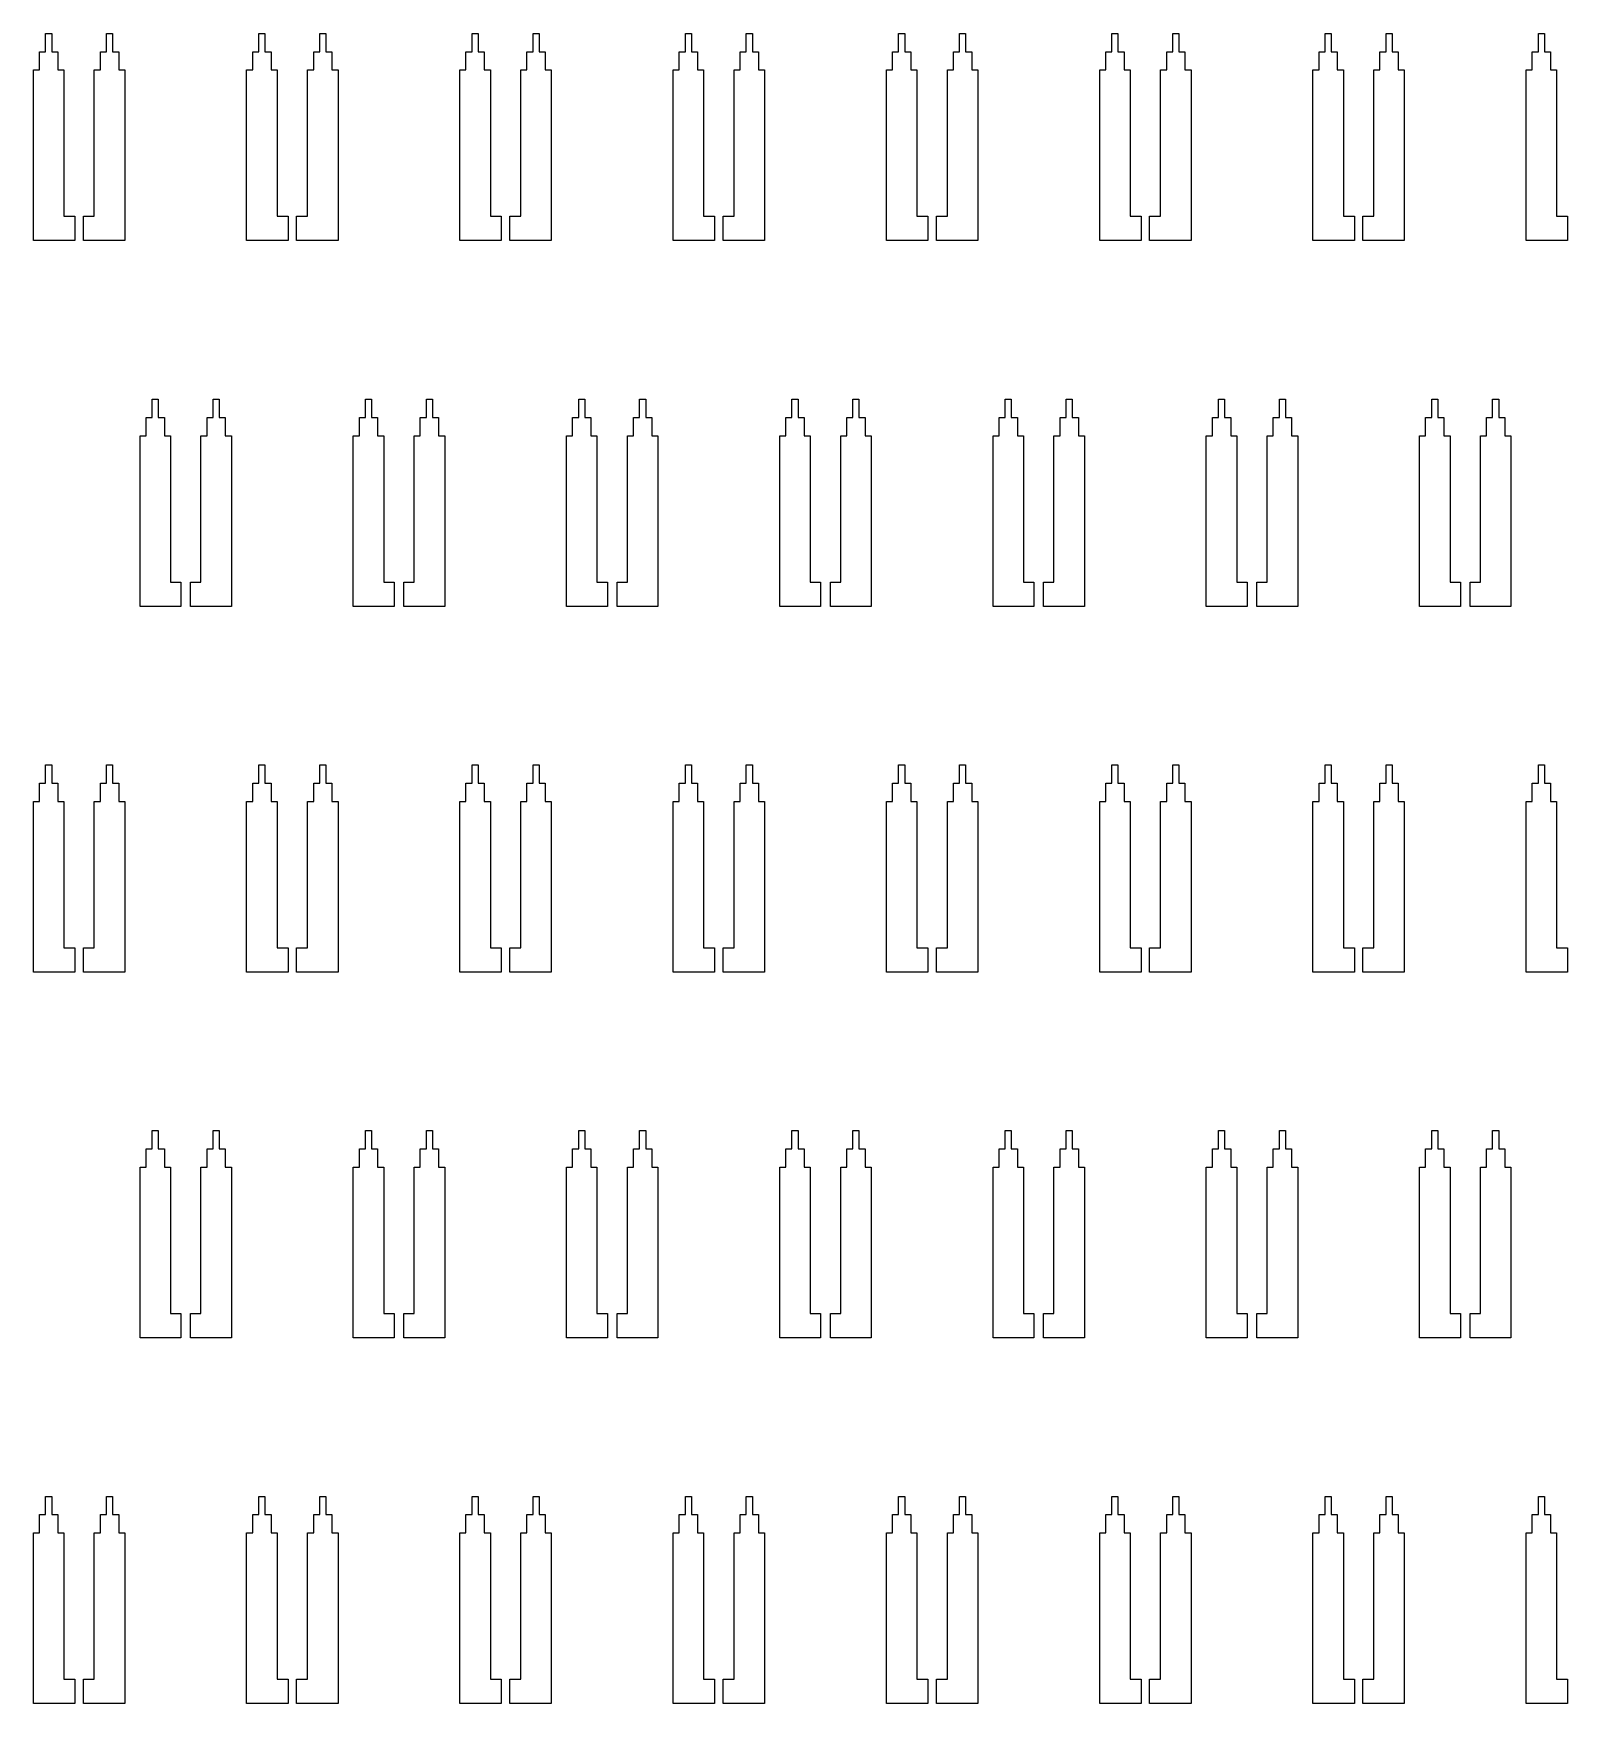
# Model space of a CAD drawing. Extents: x -38350 to 38650, y -35000 to 36000.
# Drawn here: x -19498 to -19246.2, y -23754 to -23480 of the extents above; entities that cross this region are included whole.
import ezdxf

# ---------------------------------------------------------------- set-up
doc = ezdxf.new("R2010")
doc.units = 0
doc.header["$MEASUREMENT"] = 0

msp = doc.modelspace()

# ---------------------------------------------------------------- linework, layer by layer
for p, q in [((-19496, -23483), (-19496, -23480)), ((-19496, -23480), (-19495, -23480)), ((-19495, -23480), (-19495, -23483)), ((-19486, -23483), (-19486, -23480)), ((-19486, -23480), (-19485, -23480)), ((-19485, -23480), (-19485, -23483)), ((-19461, -23483), (-19461, -23480)), ((-19461, -23480), (-19460, -23480)), ((-19460, -23480), (-19460, -23483)), ((-19451, -23483), (-19451, -23480)), ((-19451, -23480), (-19450, -23480)), ((-19450, -23480), (-19450, -23483)), ((-19426, -23483), (-19426, -23480)), ((-19426, -23480), (-19425, -23480)), ((-19425, -23480), (-19425, -23483)), ((-19416, -23483), (-19416, -23480)), ((-19416, -23480), (-19415, -23480)), ((-19415, -23480), (-19415, -23483)), ((-19391, -23483), (-19391, -23480)), ((-19391, -23480), (-19390, -23480)), ((-19390, -23480), (-19390, -23483)), ((-19381, -23483), (-19381, -23480)), ((-19381, -23480), (-19380, -23480)), ((-19380, -23480), (-19380, -23483)), ((-19356, -23483), (-19356, -23480)), ((-19356, -23480), (-19355, -23480)), ((-19355, -23480), (-19355, -23483)), ((-19346, -23483), (-19346, -23480)), ((-19346, -23480), (-19345, -23480)), ((-19345, -23480), (-19345, -23483)), ((-19321, -23483), (-19321, -23480)), ((-19321, -23480), (-19320, -23480)), ((-19320, -23480), (-19320, -23483)), ((-19311, -23483), (-19311, -23480)), ((-19311, -23480), (-19310, -23480)), ((-19310, -23480), (-19310, -23483)), ((-19286, -23483), (-19286, -23480)), ((-19286, -23480), (-19285, -23480)), ((-19285, -23480), (-19285, -23483)), ((-19276, -23483), (-19276, -23480)), ((-19276, -23480), (-19275, -23480)), ((-19275, -23480), (-19275, -23483)), ((-19251, -23483), (-19251, -23480)), ((-19251, -23480), (-19250, -23480)), ((-19250, -23480), (-19250, -23483)), ((-19497, -23486), (-19497, -23483)), ((-19497, -23483), (-19496, -23483)), ((-19495, -23483), (-19494, -23483)), ((-19494, -23483), (-19494, -23486)), ((-19487, -23486), (-19487, -23483)), ((-19487, -23483), (-19486, -23483)), ((-19485, -23483), (-19484, -23483)), ((-19484, -23483), (-19484, -23486)), ((-19462, -23486), (-19462, -23483)), ((-19462, -23483), (-19461, -23483)), ((-19460, -23483), (-19459, -23483)), ((-19459, -23483), (-19459, -23486)), ((-19452, -23486), (-19452, -23483)), ((-19452, -23483), (-19451, -23483)), ((-19450, -23483), (-19449, -23483)), ((-19449, -23483), (-19449, -23486)), ((-19427, -23486), (-19427, -23483)), ((-19427, -23483), (-19426, -23483)), ((-19425, -23483), (-19424, -23483)), ((-19424, -23483), (-19424, -23486)), ((-19417, -23486), (-19417, -23483)), ((-19417, -23483), (-19416, -23483)), ((-19415, -23483), (-19414, -23483)), ((-19414, -23483), (-19414, -23486)), ((-19392, -23486), (-19392, -23483)), ((-19392, -23483), (-19391, -23483)), ((-19390, -23483), (-19389, -23483)), ((-19389, -23483), (-19389, -23486)), ((-19382, -23486), (-19382, -23483)), ((-19382, -23483), (-19381, -23483)), ((-19380, -23483), (-19379, -23483)), ((-19379, -23483), (-19379, -23486)), ((-19357, -23486), (-19357, -23483)), ((-19357, -23483), (-19356, -23483)), ((-19355, -23483), (-19354, -23483)), ((-19354, -23483), (-19354, -23486)), ((-19347, -23486), (-19347, -23483)), ((-19347, -23483), (-19346, -23483)), ((-19345, -23483), (-19344, -23483)), ((-19344, -23483), (-19344, -23486)), ((-19322, -23486), (-19322, -23483)), ((-19322, -23483), (-19321, -23483)), ((-19320, -23483), (-19319, -23483)), ((-19319, -23483), (-19319, -23486)), ((-19312, -23486), (-19312, -23483)), ((-19312, -23483), (-19311, -23483)), ((-19310, -23483), (-19309, -23483)), ((-19309, -23483), (-19309, -23486)), ((-19287, -23486), (-19287, -23483)), ((-19287, -23483), (-19286, -23483)), ((-19285, -23483), (-19284, -23483)), ((-19284, -23483), (-19284, -23486)), ((-19277, -23486), (-19277, -23483)), ((-19277, -23483), (-19276, -23483)), ((-19275, -23483), (-19274, -23483)), ((-19274, -23483), (-19274, -23486)), ((-19252, -23486), (-19252, -23483)), ((-19252, -23483), (-19251, -23483)), ((-19250, -23483), (-19249, -23483)), ((-19249, -23483), (-19249, -23486)), ((-19498, -23514), (-19498, -23486)), ((-19498, -23486), (-19497, -23486)), ((-19494, -23486), (-19493, -23486)), ((-19493, -23486), (-19493, -23510)), ((-19488, -23510), (-19488, -23486)), ((-19488, -23486), (-19487, -23486)), ((-19484, -23486), (-19483, -23486)), ((-19483, -23486), (-19483, -23514)), ((-19463, -23514), (-19463, -23486)), ((-19463, -23486), (-19462, -23486)), ((-19459, -23486), (-19458, -23486)), ((-19458, -23486), (-19458, -23510)), ((-19453, -23510), (-19453, -23486)), ((-19453, -23486), (-19452, -23486)), ((-19449, -23486), (-19448, -23486)), ((-19448, -23486), (-19448, -23514)), ((-19428, -23514), (-19428, -23486)), ((-19428, -23486), (-19427, -23486)), ((-19424, -23486), (-19423, -23486)), ((-19423, -23486), (-19423, -23510)), ((-19418, -23510), (-19418, -23486)), ((-19418, -23486), (-19417, -23486)), ((-19414, -23486), (-19413, -23486)), ((-19413, -23486), (-19413, -23514)), ((-19393, -23514), (-19393, -23486)), ((-19393, -23486), (-19392, -23486)), ((-19389, -23486), (-19388, -23486)), ((-19388, -23486), (-19388, -23510)), ((-19383, -23510), (-19383, -23486)), ((-19383, -23486), (-19382, -23486)), ((-19379, -23486), (-19378, -23486)), ((-19378, -23486), (-19378, -23514)), ((-19358, -23514), (-19358, -23486)), ((-19358, -23486), (-19357, -23486)), ((-19354, -23486), (-19353, -23486)), ((-19353, -23486), (-19353, -23510)), ((-19348, -23510), (-19348, -23486)), ((-19348, -23486), (-19347, -23486)), ((-19344, -23486), (-19343, -23486)), ((-19343, -23486), (-19343, -23514)), ((-19323, -23514), (-19323, -23486)), ((-19323, -23486), (-19322, -23486)), ((-19319, -23486), (-19318, -23486)), ((-19318, -23486), (-19318, -23510)), ((-19313, -23510), (-19313, -23486)), ((-19313, -23486), (-19312, -23486)), ((-19309, -23486), (-19308, -23486)), ((-19308, -23486), (-19308, -23514)), ((-19288, -23514), (-19288, -23486)), ((-19288, -23486), (-19287, -23486)), ((-19284, -23486), (-19283, -23486)), ((-19283, -23486), (-19283, -23510)), ((-19278, -23510), (-19278, -23486)), ((-19278, -23486), (-19277, -23486)), ((-19274, -23486), (-19273, -23486)), ((-19273, -23486), (-19273, -23514)), ((-19253, -23514), (-19253, -23486)), ((-19253, -23486), (-19252, -23486)), ((-19249, -23486), (-19248, -23486)), ((-19248, -23486), (-19248, -23510)), ((-19493, -23510), (-19491.2, -23510)), ((-19491.2, -23510), (-19491.2, -23514)), ((-19489.8, -23514), (-19489.8, -23510)), ((-19489.8, -23510), (-19488, -23510)), ((-19458, -23510), (-19456.2, -23510)), ((-19456.2, -23510), (-19456.2, -23514)), ((-19454.8, -23514), (-19454.8, -23510)), ((-19454.8, -23510), (-19453, -23510)), ((-19423, -23510), (-19421.2, -23510)), ((-19421.2, -23510), (-19421.2, -23514)), ((-19419.8, -23514), (-19419.8, -23510)), ((-19419.8, -23510), (-19418, -23510)), ((-19388, -23510), (-19386.2, -23510)), ((-19386.2, -23510), (-19386.2, -23514)), ((-19384.8, -23514), (-19384.8, -23510)), ((-19384.8, -23510), (-19383, -23510)), ((-19353, -23510), (-19351.2, -23510)), ((-19351.2, -23510), (-19351.2, -23514)), ((-19349.8, -23514), (-19349.8, -23510)), ((-19349.8, -23510), (-19348, -23510)), ((-19318, -23510), (-19316.2, -23510)), ((-19316.2, -23510), (-19316.2, -23514)), ((-19314.8, -23514), (-19314.8, -23510)), ((-19314.8, -23510), (-19313, -23510)), ((-19283, -23510), (-19281.2, -23510)), ((-19281.2, -23510), (-19281.2, -23514)), ((-19279.8, -23514), (-19279.8, -23510)), ((-19279.8, -23510), (-19278, -23510)), ((-19248, -23510), (-19246.2, -23510)), ((-19246.2, -23510), (-19246.2, -23514)), ((-19491.2, -23514), (-19498, -23514)), ((-19483, -23514), (-19489.8, -23514)), ((-19456.2, -23514), (-19463, -23514)), ((-19448, -23514), (-19454.8, -23514)), ((-19421.2, -23514), (-19428, -23514)), ((-19413, -23514), (-19419.8, -23514)), ((-19386.2, -23514), (-19393, -23514)), ((-19378, -23514), (-19384.8, -23514)), ((-19351.2, -23514), (-19358, -23514)), ((-19343, -23514), (-19349.8, -23514)), ((-19316.2, -23514), (-19323, -23514)), ((-19308, -23514), (-19314.8, -23514)), ((-19281.2, -23514), (-19288, -23514)), ((-19273, -23514), (-19279.8, -23514)), ((-19246.2, -23514), (-19253, -23514)), ((-19478.5, -23543), (-19478.5, -23540)), ((-19478.5, -23540), (-19477.5, -23540)), ((-19477.5, -23540), (-19477.5, -23543)), ((-19468.5, -23543), (-19468.5, -23540)), ((-19468.5, -23540), (-19467.5, -23540)), ((-19467.5, -23540), (-19467.5, -23543)), ((-19443.5, -23543), (-19443.5, -23540)), ((-19443.5, -23540), (-19442.5, -23540)), ((-19442.5, -23540), (-19442.5, -23543)), ((-19433.5, -23543), (-19433.5, -23540)), ((-19433.5, -23540), (-19432.5, -23540)), ((-19432.5, -23540), (-19432.5, -23543)), ((-19408.5, -23543), (-19408.5, -23540)), ((-19408.5, -23540), (-19407.5, -23540)), ((-19407.5, -23540), (-19407.5, -23543)), ((-19398.5, -23543), (-19398.5, -23540)), ((-19398.5, -23540), (-19397.5, -23540)), ((-19397.5, -23540), (-19397.5, -23543)), ((-19373.5, -23543), (-19373.5, -23540)), ((-19373.5, -23540), (-19372.5, -23540)), ((-19372.5, -23540), (-19372.5, -23543)), ((-19363.5, -23543), (-19363.5, -23540)), ((-19363.5, -23540), (-19362.5, -23540)), ((-19362.5, -23540), (-19362.5, -23543)), ((-19338.5, -23543), (-19338.5, -23540)), ((-19338.5, -23540), (-19337.5, -23540)), ((-19337.5, -23540), (-19337.5, -23543)), ((-19328.5, -23543), (-19328.5, -23540)), ((-19328.5, -23540), (-19327.5, -23540)), ((-19327.5, -23540), (-19327.5, -23543)), ((-19303.5, -23543), (-19303.5, -23540)), ((-19303.5, -23540), (-19302.5, -23540)), ((-19302.5, -23540), (-19302.5, -23543)), ((-19293.5, -23543), (-19293.5, -23540)), ((-19293.5, -23540), (-19292.5, -23540)), ((-19292.5, -23540), (-19292.5, -23543)), ((-19268.5, -23543), (-19268.5, -23540)), ((-19268.5, -23540), (-19267.5, -23540)), ((-19267.5, -23540), (-19267.5, -23543)), ((-19258.5, -23543), (-19258.5, -23540)), ((-19258.5, -23540), (-19257.5, -23540)), ((-19257.5, -23540), (-19257.5, -23543)), ((-19479.5, -23546), (-19479.5, -23543)), ((-19479.5, -23543), (-19478.5, -23543)), ((-19477.5, -23543), (-19476.5, -23543)), ((-19476.5, -23543), (-19476.5, -23546)), ((-19469.5, -23546), (-19469.5, -23543)), ((-19469.5, -23543), (-19468.5, -23543)), ((-19467.5, -23543), (-19466.5, -23543)), ((-19466.5, -23543), (-19466.5, -23546)), ((-19444.5, -23546), (-19444.5, -23543)), ((-19444.5, -23543), (-19443.5, -23543)), ((-19442.5, -23543), (-19441.5, -23543)), ((-19441.5, -23543), (-19441.5, -23546)), ((-19434.5, -23546), (-19434.5, -23543)), ((-19434.5, -23543), (-19433.5, -23543)), ((-19432.5, -23543), (-19431.5, -23543)), ((-19431.5, -23543), (-19431.5, -23546)), ((-19409.5, -23546), (-19409.5, -23543)), ((-19409.5, -23543), (-19408.5, -23543)), ((-19407.5, -23543), (-19406.5, -23543)), ((-19406.5, -23543), (-19406.5, -23546)), ((-19399.5, -23546), (-19399.5, -23543)), ((-19399.5, -23543), (-19398.5, -23543)), ((-19397.5, -23543), (-19396.5, -23543)), ((-19396.5, -23543), (-19396.5, -23546)), ((-19374.5, -23546), (-19374.5, -23543)), ((-19374.5, -23543), (-19373.5, -23543)), ((-19372.5, -23543), (-19371.5, -23543)), ((-19371.5, -23543), (-19371.5, -23546)), ((-19364.5, -23546), (-19364.5, -23543)), ((-19364.5, -23543), (-19363.5, -23543)), ((-19362.5, -23543), (-19361.5, -23543)), ((-19361.5, -23543), (-19361.5, -23546)), ((-19339.5, -23546), (-19339.5, -23543)), ((-19339.5, -23543), (-19338.5, -23543)), ((-19337.5, -23543), (-19336.5, -23543)), ((-19336.5, -23543), (-19336.5, -23546)), ((-19329.5, -23546), (-19329.5, -23543)), ((-19329.5, -23543), (-19328.5, -23543)), ((-19327.5, -23543), (-19326.5, -23543)), ((-19326.5, -23543), (-19326.5, -23546)), ((-19304.5, -23546), (-19304.5, -23543)), ((-19304.5, -23543), (-19303.5, -23543)), ((-19302.5, -23543), (-19301.5, -23543)), ((-19301.5, -23543), (-19301.5, -23546)), ((-19294.5, -23546), (-19294.5, -23543)), ((-19294.5, -23543), (-19293.5, -23543)), ((-19292.5, -23543), (-19291.5, -23543)), ((-19291.5, -23543), (-19291.5, -23546)), ((-19269.5, -23546), (-19269.5, -23543)), ((-19269.5, -23543), (-19268.5, -23543)), ((-19267.5, -23543), (-19266.5, -23543)), ((-19266.5, -23543), (-19266.5, -23546)), ((-19259.5, -23546), (-19259.5, -23543)), ((-19259.5, -23543), (-19258.5, -23543)), ((-19257.5, -23543), (-19256.5, -23543)), ((-19256.5, -23543), (-19256.5, -23546)), ((-19480.5, -23574), (-19480.5, -23546)), ((-19480.5, -23546), (-19479.5, -23546)), ((-19476.5, -23546), (-19475.5, -23546)), ((-19475.5, -23546), (-19475.5, -23570)), ((-19470.5, -23570), (-19470.5, -23546)), ((-19470.5, -23546), (-19469.5, -23546)), ((-19466.5, -23546), (-19465.5, -23546)), ((-19465.5, -23546), (-19465.5, -23574)), ((-19445.5, -23574), (-19445.5, -23546)), ((-19445.5, -23546), (-19444.5, -23546)), ((-19441.5, -23546), (-19440.5, -23546)), ((-19440.5, -23546), (-19440.5, -23570)), ((-19435.5, -23570), (-19435.5, -23546)), ((-19435.5, -23546), (-19434.5, -23546)), ((-19431.5, -23546), (-19430.5, -23546)), ((-19430.5, -23546), (-19430.5, -23574)), ((-19410.5, -23574), (-19410.5, -23546)), ((-19410.5, -23546), (-19409.5, -23546)), ((-19406.5, -23546), (-19405.5, -23546)), ((-19405.5, -23546), (-19405.5, -23570)), ((-19400.5, -23570), (-19400.5, -23546)), ((-19400.5, -23546), (-19399.5, -23546)), ((-19396.5, -23546), (-19395.5, -23546)), ((-19395.5, -23546), (-19395.5, -23574)), ((-19375.5, -23574), (-19375.5, -23546)), ((-19375.5, -23546), (-19374.5, -23546)), ((-19371.5, -23546), (-19370.5, -23546)), ((-19370.5, -23546), (-19370.5, -23570)), ((-19365.5, -23570), (-19365.5, -23546)), ((-19365.5, -23546), (-19364.5, -23546)), ((-19361.5, -23546), (-19360.5, -23546)), ((-19360.5, -23546), (-19360.5, -23574)), ((-19340.5, -23574), (-19340.5, -23546)), ((-19340.5, -23546), (-19339.5, -23546)), ((-19336.5, -23546), (-19335.5, -23546)), ((-19335.5, -23546), (-19335.5, -23570)), ((-19330.5, -23570), (-19330.5, -23546)), ((-19330.5, -23546), (-19329.5, -23546)), ((-19326.5, -23546), (-19325.5, -23546)), ((-19325.5, -23546), (-19325.5, -23574)), ((-19305.5, -23574), (-19305.5, -23546)), ((-19305.5, -23546), (-19304.5, -23546)), ((-19301.5, -23546), (-19300.5, -23546)), ((-19300.5, -23546), (-19300.5, -23570)), ((-19295.5, -23570), (-19295.5, -23546)), ((-19295.5, -23546), (-19294.5, -23546)), ((-19291.5, -23546), (-19290.5, -23546)), ((-19290.5, -23546), (-19290.5, -23574)), ((-19270.5, -23574), (-19270.5, -23546)), ((-19270.5, -23546), (-19269.5, -23546)), ((-19266.5, -23546), (-19265.5, -23546)), ((-19265.5, -23546), (-19265.5, -23570)), ((-19260.5, -23570), (-19260.5, -23546)), ((-19260.5, -23546), (-19259.5, -23546)), ((-19256.5, -23546), (-19255.5, -23546)), ((-19255.5, -23546), (-19255.5, -23574)), ((-19475.5, -23570), (-19473.8, -23570)), ((-19473.8, -23570), (-19473.8, -23574)), ((-19472.2, -23574), (-19472.2, -23570)), ((-19472.2, -23570), (-19470.5, -23570)), ((-19440.5, -23570), (-19438.8, -23570)), ((-19438.8, -23570), (-19438.8, -23574)), ((-19437.2, -23574), (-19437.2, -23570)), ((-19437.2, -23570), (-19435.5, -23570)), ((-19405.5, -23570), (-19403.8, -23570)), ((-19403.8, -23570), (-19403.8, -23574)), ((-19402.2, -23574), (-19402.2, -23570)), ((-19402.2, -23570), (-19400.5, -23570)), ((-19370.5, -23570), (-19368.8, -23570)), ((-19368.8, -23570), (-19368.8, -23574)), ((-19367.2, -23574), (-19367.2, -23570)), ((-19367.2, -23570), (-19365.5, -23570)), ((-19335.5, -23570), (-19333.8, -23570)), ((-19333.8, -23570), (-19333.8, -23574)), ((-19332.2, -23574), (-19332.2, -23570)), ((-19332.2, -23570), (-19330.5, -23570)), ((-19300.5, -23570), (-19298.8, -23570)), ((-19298.8, -23570), (-19298.8, -23574)), ((-19297.2, -23574), (-19297.2, -23570)), ((-19297.2, -23570), (-19295.5, -23570)), ((-19265.5, -23570), (-19263.8, -23570)), ((-19263.8, -23570), (-19263.8, -23574)), ((-19262.2, -23574), (-19262.2, -23570)), ((-19262.2, -23570), (-19260.5, -23570)), ((-19473.8, -23574), (-19480.5, -23574)), ((-19465.5, -23574), (-19472.2, -23574)), ((-19438.8, -23574), (-19445.5, -23574)), ((-19430.5, -23574), (-19437.2, -23574)), ((-19403.8, -23574), (-19410.5, -23574)), ((-19395.5, -23574), (-19402.2, -23574)), ((-19368.8, -23574), (-19375.5, -23574)), ((-19360.5, -23574), (-19367.2, -23574)), ((-19333.8, -23574), (-19340.5, -23574)), ((-19325.5, -23574), (-19332.2, -23574)), ((-19298.8, -23574), (-19305.5, -23574)), ((-19290.5, -23574), (-19297.2, -23574)), ((-19263.8, -23574), (-19270.5, -23574)), ((-19255.5, -23574), (-19262.2, -23574)), ((-19496, -23603), (-19496, -23600)), ((-19496, -23600), (-19495, -23600)), ((-19495, -23600), (-19495, -23603)), ((-19486, -23603), (-19486, -23600)), ((-19486, -23600), (-19485, -23600)), ((-19485, -23600), (-19485, -23603)), ((-19461, -23603), (-19461, -23600)), ((-19461, -23600), (-19460, -23600)), ((-19460, -23600), (-19460, -23603)), ((-19451, -23603), (-19451, -23600)), ((-19451, -23600), (-19450, -23600)), ((-19450, -23600), (-19450, -23603)), ((-19426, -23603), (-19426, -23600)), ((-19426, -23600), (-19425, -23600)), ((-19425, -23600), (-19425, -23603)), ((-19416, -23603), (-19416, -23600)), ((-19416, -23600), (-19415, -23600)), ((-19415, -23600), (-19415, -23603)), ((-19391, -23603), (-19391, -23600)), ((-19391, -23600), (-19390, -23600)), ((-19390, -23600), (-19390, -23603)), ((-19381, -23603), (-19381, -23600)), ((-19381, -23600), (-19380, -23600)), ((-19380, -23600), (-19380, -23603)), ((-19356, -23603), (-19356, -23600)), ((-19356, -23600), (-19355, -23600)), ((-19355, -23600), (-19355, -23603)), ((-19346, -23603), (-19346, -23600)), ((-19346, -23600), (-19345, -23600)), ((-19345, -23600), (-19345, -23603)), ((-19321, -23603), (-19321, -23600)), ((-19321, -23600), (-19320, -23600)), ((-19320, -23600), (-19320, -23603)), ((-19311, -23603), (-19311, -23600)), ((-19311, -23600), (-19310, -23600)), ((-19310, -23600), (-19310, -23603)), ((-19286, -23603), (-19286, -23600)), ((-19286, -23600), (-19285, -23600)), ((-19285, -23600), (-19285, -23603)), ((-19276, -23603), (-19276, -23600)), ((-19276, -23600), (-19275, -23600)), ((-19275, -23600), (-19275, -23603)), ((-19251, -23603), (-19251, -23600)), ((-19251, -23600), (-19250, -23600)), ((-19250, -23600), (-19250, -23603)), ((-19497, -23606), (-19497, -23603)), ((-19497, -23603), (-19496, -23603)), ((-19495, -23603), (-19494, -23603)), ((-19494, -23603), (-19494, -23606)), ((-19487, -23606), (-19487, -23603)), ((-19487, -23603), (-19486, -23603)), ((-19485, -23603), (-19484, -23603)), ((-19484, -23603), (-19484, -23606)), ((-19462, -23606), (-19462, -23603)), ((-19462, -23603), (-19461, -23603)), ((-19460, -23603), (-19459, -23603)), ((-19459, -23603), (-19459, -23606)), ((-19452, -23606), (-19452, -23603)), ((-19452, -23603), (-19451, -23603)), ((-19450, -23603), (-19449, -23603)), ((-19449, -23603), (-19449, -23606)), ((-19427, -23606), (-19427, -23603)), ((-19427, -23603), (-19426, -23603)), ((-19425, -23603), (-19424, -23603)), ((-19424, -23603), (-19424, -23606)), ((-19417, -23606), (-19417, -23603)), ((-19417, -23603), (-19416, -23603)), ((-19415, -23603), (-19414, -23603)), ((-19414, -23603), (-19414, -23606)), ((-19392, -23606), (-19392, -23603)), ((-19392, -23603), (-19391, -23603)), ((-19390, -23603), (-19389, -23603)), ((-19389, -23603), (-19389, -23606)), ((-19382, -23606), (-19382, -23603)), ((-19382, -23603), (-19381, -23603)), ((-19380, -23603), (-19379, -23603)), ((-19379, -23603), (-19379, -23606)), ((-19357, -23606), (-19357, -23603)), ((-19357, -23603), (-19356, -23603)), ((-19355, -23603), (-19354, -23603)), ((-19354, -23603), (-19354, -23606)), ((-19347, -23606), (-19347, -23603)), ((-19347, -23603), (-19346, -23603)), ((-19345, -23603), (-19344, -23603)), ((-19344, -23603), (-19344, -23606)), ((-19322, -23606), (-19322, -23603)), ((-19322, -23603), (-19321, -23603)), ((-19320, -23603), (-19319, -23603)), ((-19319, -23603), (-19319, -23606)), ((-19312, -23606), (-19312, -23603)), ((-19312, -23603), (-19311, -23603)), ((-19310, -23603), (-19309, -23603)), ((-19309, -23603), (-19309, -23606)), ((-19287, -23606), (-19287, -23603)), ((-19287, -23603), (-19286, -23603)), ((-19285, -23603), (-19284, -23603)), ((-19284, -23603), (-19284, -23606)), ((-19277, -23606), (-19277, -23603)), ((-19277, -23603), (-19276, -23603)), ((-19275, -23603), (-19274, -23603)), ((-19274, -23603), (-19274, -23606)), ((-19252, -23606), (-19252, -23603)), ((-19252, -23603), (-19251, -23603)), ((-19250, -23603), (-19249, -23603)), ((-19249, -23603), (-19249, -23606)), ((-19498, -23634), (-19498, -23606)), ((-19498, -23606), (-19497, -23606)), ((-19494, -23606), (-19493, -23606)), ((-19493, -23606), (-19493, -23630)), ((-19488, -23630), (-19488, -23606)), ((-19488, -23606), (-19487, -23606)), ((-19484, -23606), (-19483, -23606)), ((-19483, -23606), (-19483, -23634)), ((-19463, -23634), (-19463, -23606)), ((-19463, -23606), (-19462, -23606)), ((-19459, -23606), (-19458, -23606)), ((-19458, -23606), (-19458, -23630)), ((-19453, -23630), (-19453, -23606)), ((-19453, -23606), (-19452, -23606)), ((-19449, -23606), (-19448, -23606)), ((-19448, -23606), (-19448, -23634)), ((-19428, -23634), (-19428, -23606)), ((-19428, -23606), (-19427, -23606)), ((-19424, -23606), (-19423, -23606)), ((-19423, -23606), (-19423, -23630)), ((-19418, -23630), (-19418, -23606)), ((-19418, -23606), (-19417, -23606)), ((-19414, -23606), (-19413, -23606)), ((-19413, -23606), (-19413, -23634)), ((-19393, -23634), (-19393, -23606)), ((-19393, -23606), (-19392, -23606)), ((-19389, -23606), (-19388, -23606)), ((-19388, -23606), (-19388, -23630)), ((-19383, -23630), (-19383, -23606)), ((-19383, -23606), (-19382, -23606)), ((-19379, -23606), (-19378, -23606)), ((-19378, -23606), (-19378, -23634)), ((-19358, -23634), (-19358, -23606)), ((-19358, -23606), (-19357, -23606)), ((-19354, -23606), (-19353, -23606)), ((-19353, -23606), (-19353, -23630)), ((-19348, -23630), (-19348, -23606)), ((-19348, -23606), (-19347, -23606)), ((-19344, -23606), (-19343, -23606)), ((-19343, -23606), (-19343, -23634)), ((-19323, -23634), (-19323, -23606)), ((-19323, -23606), (-19322, -23606)), ((-19319, -23606), (-19318, -23606)), ((-19318, -23606), (-19318, -23630)), ((-19313, -23630), (-19313, -23606)), ((-19313, -23606), (-19312, -23606)), ((-19309, -23606), (-19308, -23606)), ((-19308, -23606), (-19308, -23634)), ((-19288, -23634), (-19288, -23606)), ((-19288, -23606), (-19287, -23606)), ((-19284, -23606), (-19283, -23606)), ((-19283, -23606), (-19283, -23630)), ((-19278, -23630), (-19278, -23606)), ((-19278, -23606), (-19277, -23606)), ((-19274, -23606), (-19273, -23606)), ((-19273, -23606), (-19273, -23634)), ((-19253, -23634), (-19253, -23606)), ((-19253, -23606), (-19252, -23606)), ((-19249, -23606), (-19248, -23606)), ((-19248, -23606), (-19248, -23630)), ((-19493, -23630), (-19491.2, -23630)), ((-19491.2, -23630), (-19491.2, -23634)), ((-19489.8, -23634), (-19489.8, -23630)), ((-19489.8, -23630), (-19488, -23630)), ((-19458, -23630), (-19456.2, -23630)), ((-19456.2, -23630), (-19456.2, -23634)), ((-19454.8, -23634), (-19454.8, -23630)), ((-19454.8, -23630), (-19453, -23630)), ((-19423, -23630), (-19421.2, -23630)), ((-19421.2, -23630), (-19421.2, -23634)), ((-19419.8, -23634), (-19419.8, -23630)), ((-19419.8, -23630), (-19418, -23630)), ((-19388, -23630), (-19386.2, -23630)), ((-19386.2, -23630), (-19386.2, -23634)), ((-19384.8, -23634), (-19384.8, -23630)), ((-19384.8, -23630), (-19383, -23630)), ((-19353, -23630), (-19351.2, -23630)), ((-19351.2, -23630), (-19351.2, -23634)), ((-19349.8, -23634), (-19349.8, -23630)), ((-19349.8, -23630), (-19348, -23630)), ((-19318, -23630), (-19316.2, -23630)), ((-19316.2, -23630), (-19316.2, -23634)), ((-19314.8, -23634), (-19314.8, -23630)), ((-19314.8, -23630), (-19313, -23630)), ((-19283, -23630), (-19281.2, -23630)), ((-19281.2, -23630), (-19281.2, -23634)), ((-19279.8, -23634), (-19279.8, -23630)), ((-19279.8, -23630), (-19278, -23630)), ((-19248, -23630), (-19246.2, -23630)), ((-19246.2, -23630), (-19246.2, -23634)), ((-19491.2, -23634), (-19498, -23634)), ((-19483, -23634), (-19489.8, -23634)), ((-19456.2, -23634), (-19463, -23634)), ((-19448, -23634), (-19454.8, -23634)), ((-19421.2, -23634), (-19428, -23634)), ((-19413, -23634), (-19419.8, -23634)), ((-19386.2, -23634), (-19393, -23634)), ((-19378, -23634), (-19384.8, -23634)), ((-19351.2, -23634), (-19358, -23634)), ((-19343, -23634), (-19349.8, -23634)), ((-19316.2, -23634), (-19323, -23634)), ((-19308, -23634), (-19314.8, -23634)), ((-19281.2, -23634), (-19288, -23634)), ((-19273, -23634), (-19279.8, -23634)), ((-19246.2, -23634), (-19253, -23634)), ((-19478.5, -23663), (-19478.5, -23660)), ((-19478.5, -23660), (-19477.5, -23660)), ((-19477.5, -23660), (-19477.5, -23663)), ((-19468.5, -23663), (-19468.5, -23660)), ((-19468.5, -23660), (-19467.5, -23660)), ((-19467.5, -23660), (-19467.5, -23663)), ((-19443.5, -23663), (-19443.5, -23660)), ((-19443.5, -23660), (-19442.5, -23660)), ((-19442.5, -23660), (-19442.5, -23663)), ((-19433.5, -23663), (-19433.5, -23660)), ((-19433.5, -23660), (-19432.5, -23660)), ((-19432.5, -23660), (-19432.5, -23663)), ((-19408.5, -23663), (-19408.5, -23660)), ((-19408.5, -23660), (-19407.5, -23660)), ((-19407.5, -23660), (-19407.5, -23663)), ((-19398.5, -23663), (-19398.5, -23660)), ((-19398.5, -23660), (-19397.5, -23660)), ((-19397.5, -23660), (-19397.5, -23663)), ((-19373.5, -23663), (-19373.5, -23660)), ((-19373.5, -23660), (-19372.5, -23660)), ((-19372.5, -23660), (-19372.5, -23663)), ((-19363.5, -23663), (-19363.5, -23660)), ((-19363.5, -23660), (-19362.5, -23660)), ((-19362.5, -23660), (-19362.5, -23663)), ((-19338.5, -23663), (-19338.5, -23660)), ((-19338.5, -23660), (-19337.5, -23660)), ((-19337.5, -23660), (-19337.5, -23663)), ((-19328.5, -23663), (-19328.5, -23660)), ((-19328.5, -23660), (-19327.5, -23660)), ((-19327.5, -23660), (-19327.5, -23663)), ((-19303.5, -23663), (-19303.5, -23660)), ((-19303.5, -23660), (-19302.5, -23660)), ((-19302.5, -23660), (-19302.5, -23663)), ((-19293.5, -23663), (-19293.5, -23660)), ((-19293.5, -23660), (-19292.5, -23660)), ((-19292.5, -23660), (-19292.5, -23663)), ((-19268.5, -23663), (-19268.5, -23660)), ((-19268.5, -23660), (-19267.5, -23660)), ((-19267.5, -23660), (-19267.5, -23663)), ((-19258.5, -23663), (-19258.5, -23660)), ((-19258.5, -23660), (-19257.5, -23660)), ((-19257.5, -23660), (-19257.5, -23663)), ((-19479.5, -23666), (-19479.5, -23663)), ((-19479.5, -23663), (-19478.5, -23663)), ((-19477.5, -23663), (-19476.5, -23663)), ((-19476.5, -23663), (-19476.5, -23666)), ((-19469.5, -23666), (-19469.5, -23663)), ((-19469.5, -23663), (-19468.5, -23663)), ((-19467.5, -23663), (-19466.5, -23663)), ((-19466.5, -23663), (-19466.5, -23666)), ((-19444.5, -23666), (-19444.5, -23663)), ((-19444.5, -23663), (-19443.5, -23663)), ((-19442.5, -23663), (-19441.5, -23663)), ((-19441.5, -23663), (-19441.5, -23666)), ((-19434.5, -23666), (-19434.5, -23663)), ((-19434.5, -23663), (-19433.5, -23663)), ((-19432.5, -23663), (-19431.5, -23663)), ((-19431.5, -23663), (-19431.5, -23666)), ((-19409.5, -23666), (-19409.5, -23663)), ((-19409.5, -23663), (-19408.5, -23663)), ((-19407.5, -23663), (-19406.5, -23663)), ((-19406.5, -23663), (-19406.5, -23666)), ((-19399.5, -23666), (-19399.5, -23663)), ((-19399.5, -23663), (-19398.5, -23663)), ((-19397.5, -23663), (-19396.5, -23663)), ((-19396.5, -23663), (-19396.5, -23666)), ((-19374.5, -23666), (-19374.5, -23663)), ((-19374.5, -23663), (-19373.5, -23663)), ((-19372.5, -23663), (-19371.5, -23663)), ((-19371.5, -23663), (-19371.5, -23666)), ((-19364.5, -23666), (-19364.5, -23663)), ((-19364.5, -23663), (-19363.5, -23663)), ((-19362.5, -23663), (-19361.5, -23663)), ((-19361.5, -23663), (-19361.5, -23666)), ((-19339.5, -23666), (-19339.5, -23663)), ((-19339.5, -23663), (-19338.5, -23663)), ((-19337.5, -23663), (-19336.5, -23663)), ((-19336.5, -23663), (-19336.5, -23666)), ((-19329.5, -23666), (-19329.5, -23663)), ((-19329.5, -23663), (-19328.5, -23663)), ((-19327.5, -23663), (-19326.5, -23663)), ((-19326.5, -23663), (-19326.5, -23666)), ((-19304.5, -23666), (-19304.5, -23663)), ((-19304.5, -23663), (-19303.5, -23663)), ((-19302.5, -23663), (-19301.5, -23663)), ((-19301.5, -23663), (-19301.5, -23666)), ((-19294.5, -23666), (-19294.5, -23663)), ((-19294.5, -23663), (-19293.5, -23663)), ((-19292.5, -23663), (-19291.5, -23663)), ((-19291.5, -23663), (-19291.5, -23666)), ((-19269.5, -23666), (-19269.5, -23663)), ((-19269.5, -23663), (-19268.5, -23663)), ((-19267.5, -23663), (-19266.5, -23663)), ((-19266.5, -23663), (-19266.5, -23666)), ((-19259.5, -23666), (-19259.5, -23663)), ((-19259.5, -23663), (-19258.5, -23663)), ((-19257.5, -23663), (-19256.5, -23663)), ((-19256.5, -23663), (-19256.5, -23666)), ((-19480.5, -23694), (-19480.5, -23666)), ((-19480.5, -23666), (-19479.5, -23666)), ((-19476.5, -23666), (-19475.5, -23666)), ((-19475.5, -23666), (-19475.5, -23690)), ((-19470.5, -23690), (-19470.5, -23666)), ((-19470.5, -23666), (-19469.5, -23666)), ((-19466.5, -23666), (-19465.5, -23666)), ((-19465.5, -23666), (-19465.5, -23694)), ((-19445.5, -23694), (-19445.5, -23666)), ((-19445.5, -23666), (-19444.5, -23666)), ((-19441.5, -23666), (-19440.5, -23666)), ((-19440.5, -23666), (-19440.5, -23690)), ((-19435.5, -23690), (-19435.5, -23666)), ((-19435.5, -23666), (-19434.5, -23666)), ((-19431.5, -23666), (-19430.5, -23666)), ((-19430.5, -23666), (-19430.5, -23694)), ((-19410.5, -23694), (-19410.5, -23666)), ((-19410.5, -23666), (-19409.5, -23666)), ((-19406.5, -23666), (-19405.5, -23666)), ((-19405.5, -23666), (-19405.5, -23690)), ((-19400.5, -23690), (-19400.5, -23666)), ((-19400.5, -23666), (-19399.5, -23666)), ((-19396.5, -23666), (-19395.5, -23666)), ((-19395.5, -23666), (-19395.5, -23694)), ((-19375.5, -23694), (-19375.5, -23666)), ((-19375.5, -23666), (-19374.5, -23666)), ((-19371.5, -23666), (-19370.5, -23666)), ((-19370.5, -23666), (-19370.5, -23690)), ((-19365.5, -23690), (-19365.5, -23666)), ((-19365.5, -23666), (-19364.5, -23666)), ((-19361.5, -23666), (-19360.5, -23666)), ((-19360.5, -23666), (-19360.5, -23694)), ((-19340.5, -23694), (-19340.5, -23666)), ((-19340.5, -23666), (-19339.5, -23666)), ((-19336.5, -23666), (-19335.5, -23666)), ((-19335.5, -23666), (-19335.5, -23690)), ((-19330.5, -23690), (-19330.5, -23666)), ((-19330.5, -23666), (-19329.5, -23666)), ((-19326.5, -23666), (-19325.5, -23666)), ((-19325.5, -23666), (-19325.5, -23694)), ((-19305.5, -23694), (-19305.5, -23666)), ((-19305.5, -23666), (-19304.5, -23666)), ((-19301.5, -23666), (-19300.5, -23666)), ((-19300.5, -23666), (-19300.5, -23690)), ((-19295.5, -23690), (-19295.5, -23666)), ((-19295.5, -23666), (-19294.5, -23666)), ((-19291.5, -23666), (-19290.5, -23666)), ((-19290.5, -23666), (-19290.5, -23694)), ((-19270.5, -23694), (-19270.5, -23666)), ((-19270.5, -23666), (-19269.5, -23666)), ((-19266.5, -23666), (-19265.5, -23666)), ((-19265.5, -23666), (-19265.5, -23690)), ((-19260.5, -23690), (-19260.5, -23666)), ((-19260.5, -23666), (-19259.5, -23666)), ((-19256.5, -23666), (-19255.5, -23666)), ((-19255.5, -23666), (-19255.5, -23694)), ((-19475.5, -23690), (-19473.8, -23690)), ((-19473.8, -23690), (-19473.8, -23694)), ((-19472.2, -23694), (-19472.2, -23690)), ((-19472.2, -23690), (-19470.5, -23690)), ((-19440.5, -23690), (-19438.8, -23690)), ((-19438.8, -23690), (-19438.8, -23694)), ((-19437.2, -23694), (-19437.2, -23690)), ((-19437.2, -23690), (-19435.5, -23690)), ((-19405.5, -23690), (-19403.8, -23690)), ((-19403.8, -23690), (-19403.8, -23694)), ((-19402.2, -23694), (-19402.2, -23690)), ((-19402.2, -23690), (-19400.5, -23690)), ((-19370.5, -23690), (-19368.8, -23690)), ((-19368.8, -23690), (-19368.8, -23694)), ((-19367.2, -23694), (-19367.2, -23690)), ((-19367.2, -23690), (-19365.5, -23690)), ((-19335.5, -23690), (-19333.8, -23690)), ((-19333.8, -23690), (-19333.8, -23694)), ((-19332.2, -23694), (-19332.2, -23690)), ((-19332.2, -23690), (-19330.5, -23690)), ((-19300.5, -23690), (-19298.8, -23690)), ((-19298.8, -23690), (-19298.8, -23694)), ((-19297.2, -23694), (-19297.2, -23690)), ((-19297.2, -23690), (-19295.5, -23690)), ((-19265.5, -23690), (-19263.8, -23690)), ((-19263.8, -23690), (-19263.8, -23694)), ((-19262.2, -23694), (-19262.2, -23690)), ((-19262.2, -23690), (-19260.5, -23690)), ((-19473.8, -23694), (-19480.5, -23694)), ((-19465.5, -23694), (-19472.2, -23694)), ((-19438.8, -23694), (-19445.5, -23694)), ((-19430.5, -23694), (-19437.2, -23694)), ((-19403.8, -23694), (-19410.5, -23694)), ((-19395.5, -23694), (-19402.2, -23694)), ((-19368.8, -23694), (-19375.5, -23694)), ((-19360.5, -23694), (-19367.2, -23694)), ((-19333.8, -23694), (-19340.5, -23694)), ((-19325.5, -23694), (-19332.2, -23694)), ((-19298.8, -23694), (-19305.5, -23694)), ((-19290.5, -23694), (-19297.2, -23694)), ((-19263.8, -23694), (-19270.5, -23694)), ((-19255.5, -23694), (-19262.2, -23694)), ((-19496, -23723), (-19496, -23720)), ((-19496, -23720), (-19495, -23720)), ((-19495, -23720), (-19495, -23723)), ((-19486, -23723), (-19486, -23720)), ((-19486, -23720), (-19485, -23720)), ((-19485, -23720), (-19485, -23723)), ((-19461, -23723), (-19461, -23720)), ((-19461, -23720), (-19460, -23720)), ((-19460, -23720), (-19460, -23723)), ((-19451, -23723), (-19451, -23720)), ((-19451, -23720), (-19450, -23720)), ((-19450, -23720), (-19450, -23723)), ((-19426, -23723), (-19426, -23720)), ((-19426, -23720), (-19425, -23720)), ((-19425, -23720), (-19425, -23723)), ((-19416, -23723), (-19416, -23720)), ((-19416, -23720), (-19415, -23720)), ((-19415, -23720), (-19415, -23723)), ((-19391, -23723), (-19391, -23720)), ((-19391, -23720), (-19390, -23720)), ((-19390, -23720), (-19390, -23723)), ((-19381, -23723), (-19381, -23720)), ((-19381, -23720), (-19380, -23720)), ((-19380, -23720), (-19380, -23723)), ((-19356, -23723), (-19356, -23720)), ((-19356, -23720), (-19355, -23720)), ((-19355, -23720), (-19355, -23723)), ((-19346, -23723), (-19346, -23720)), ((-19346, -23720), (-19345, -23720)), ((-19345, -23720), (-19345, -23723)), ((-19321, -23723), (-19321, -23720)), ((-19321, -23720), (-19320, -23720)), ((-19320, -23720), (-19320, -23723)), ((-19311, -23723), (-19311, -23720)), ((-19311, -23720), (-19310, -23720)), ((-19310, -23720), (-19310, -23723)), ((-19286, -23723), (-19286, -23720)), ((-19286, -23720), (-19285, -23720)), ((-19285, -23720), (-19285, -23723)), ((-19276, -23723), (-19276, -23720)), ((-19276, -23720), (-19275, -23720)), ((-19275, -23720), (-19275, -23723)), ((-19251, -23723), (-19251, -23720)), ((-19251, -23720), (-19250, -23720)), ((-19250, -23720), (-19250, -23723)), ((-19497, -23726), (-19497, -23723)), ((-19497, -23723), (-19496, -23723)), ((-19495, -23723), (-19494, -23723)), ((-19494, -23723), (-19494, -23726)), ((-19487, -23726), (-19487, -23723)), ((-19487, -23723), (-19486, -23723)), ((-19485, -23723), (-19484, -23723)), ((-19484, -23723), (-19484, -23726)), ((-19462, -23726), (-19462, -23723)), ((-19462, -23723), (-19461, -23723)), ((-19460, -23723), (-19459, -23723)), ((-19459, -23723), (-19459, -23726)), ((-19452, -23726), (-19452, -23723)), ((-19452, -23723), (-19451, -23723)), ((-19450, -23723), (-19449, -23723)), ((-19449, -23723), (-19449, -23726)), ((-19427, -23726), (-19427, -23723)), ((-19427, -23723), (-19426, -23723)), ((-19425, -23723), (-19424, -23723)), ((-19424, -23723), (-19424, -23726)), ((-19417, -23726), (-19417, -23723)), ((-19417, -23723), (-19416, -23723)), ((-19415, -23723), (-19414, -23723)), ((-19414, -23723), (-19414, -23726)), ((-19392, -23726), (-19392, -23723)), ((-19392, -23723), (-19391, -23723)), ((-19390, -23723), (-19389, -23723)), ((-19389, -23723), (-19389, -23726)), ((-19382, -23726), (-19382, -23723)), ((-19382, -23723), (-19381, -23723)), ((-19380, -23723), (-19379, -23723)), ((-19379, -23723), (-19379, -23726)), ((-19357, -23726), (-19357, -23723)), ((-19357, -23723), (-19356, -23723)), ((-19355, -23723), (-19354, -23723)), ((-19354, -23723), (-19354, -23726)), ((-19347, -23726), (-19347, -23723)), ((-19347, -23723), (-19346, -23723)), ((-19345, -23723), (-19344, -23723)), ((-19344, -23723), (-19344, -23726)), ((-19322, -23726), (-19322, -23723)), ((-19322, -23723), (-19321, -23723)), ((-19320, -23723), (-19319, -23723)), ((-19319, -23723), (-19319, -23726)), ((-19312, -23726), (-19312, -23723)), ((-19312, -23723), (-19311, -23723)), ((-19310, -23723), (-19309, -23723)), ((-19309, -23723), (-19309, -23726)), ((-19287, -23726), (-19287, -23723)), ((-19287, -23723), (-19286, -23723)), ((-19285, -23723), (-19284, -23723)), ((-19284, -23723), (-19284, -23726)), ((-19277, -23726), (-19277, -23723)), ((-19277, -23723), (-19276, -23723)), ((-19275, -23723), (-19274, -23723)), ((-19274, -23723), (-19274, -23726)), ((-19252, -23726), (-19252, -23723)), ((-19252, -23723), (-19251, -23723)), ((-19250, -23723), (-19249, -23723)), ((-19249, -23723), (-19249, -23726)), ((-19498, -23754), (-19498, -23726)), ((-19498, -23726), (-19497, -23726)), ((-19494, -23726), (-19493, -23726)), ((-19493, -23726), (-19493, -23750)), ((-19488, -23750), (-19488, -23726)), ((-19488, -23726), (-19487, -23726)), ((-19484, -23726), (-19483, -23726)), ((-19483, -23726), (-19483, -23754)), ((-19463, -23754), (-19463, -23726)), ((-19463, -23726), (-19462, -23726)), ((-19459, -23726), (-19458, -23726)), ((-19458, -23726), (-19458, -23750)), ((-19453, -23750), (-19453, -23726)), ((-19453, -23726), (-19452, -23726)), ((-19449, -23726), (-19448, -23726)), ((-19448, -23726), (-19448, -23754)), ((-19428, -23754), (-19428, -23726)), ((-19428, -23726), (-19427, -23726)), ((-19424, -23726), (-19423, -23726)), ((-19423, -23726), (-19423, -23750)), ((-19418, -23750), (-19418, -23726)), ((-19418, -23726), (-19417, -23726)), ((-19414, -23726), (-19413, -23726)), ((-19413, -23726), (-19413, -23754)), ((-19393, -23754), (-19393, -23726)), ((-19393, -23726), (-19392, -23726)), ((-19389, -23726), (-19388, -23726)), ((-19388, -23726), (-19388, -23750)), ((-19383, -23750), (-19383, -23726)), ((-19383, -23726), (-19382, -23726)), ((-19379, -23726), (-19378, -23726)), ((-19378, -23726), (-19378, -23754)), ((-19358, -23754), (-19358, -23726)), ((-19358, -23726), (-19357, -23726)), ((-19354, -23726), (-19353, -23726)), ((-19353, -23726), (-19353, -23750)), ((-19348, -23750), (-19348, -23726)), ((-19348, -23726), (-19347, -23726)), ((-19344, -23726), (-19343, -23726)), ((-19343, -23726), (-19343, -23754)), ((-19323, -23754), (-19323, -23726)), ((-19323, -23726), (-19322, -23726)), ((-19319, -23726), (-19318, -23726)), ((-19318, -23726), (-19318, -23750)), ((-19313, -23750), (-19313, -23726)), ((-19313, -23726), (-19312, -23726)), ((-19309, -23726), (-19308, -23726)), ((-19308, -23726), (-19308, -23754)), ((-19288, -23754), (-19288, -23726)), ((-19288, -23726), (-19287, -23726)), ((-19284, -23726), (-19283, -23726)), ((-19283, -23726), (-19283, -23750)), ((-19278, -23750), (-19278, -23726)), ((-19278, -23726), (-19277, -23726)), ((-19274, -23726), (-19273, -23726)), ((-19273, -23726), (-19273, -23754)), ((-19253, -23754), (-19253, -23726)), ((-19253, -23726), (-19252, -23726)), ((-19249, -23726), (-19248, -23726)), ((-19248, -23726), (-19248, -23750)), ((-19493, -23750), (-19491.2, -23750)), ((-19491.2, -23750), (-19491.2, -23754)), ((-19489.8, -23754), (-19489.8, -23750)), ((-19489.8, -23750), (-19488, -23750)), ((-19458, -23750), (-19456.2, -23750)), ((-19456.2, -23750), (-19456.2, -23754)), ((-19454.8, -23754), (-19454.8, -23750)), ((-19454.8, -23750), (-19453, -23750)), ((-19423, -23750), (-19421.2, -23750)), ((-19421.2, -23750), (-19421.2, -23754)), ((-19419.8, -23754), (-19419.8, -23750)), ((-19419.8, -23750), (-19418, -23750)), ((-19388, -23750), (-19386.2, -23750)), ((-19386.2, -23750), (-19386.2, -23754)), ((-19384.8, -23754), (-19384.8, -23750)), ((-19384.8, -23750), (-19383, -23750)), ((-19353, -23750), (-19351.2, -23750)), ((-19351.2, -23750), (-19351.2, -23754)), ((-19349.8, -23754), (-19349.8, -23750)), ((-19349.8, -23750), (-19348, -23750)), ((-19318, -23750), (-19316.2, -23750)), ((-19316.2, -23750), (-19316.2, -23754)), ((-19314.8, -23754), (-19314.8, -23750)), ((-19314.8, -23750), (-19313, -23750)), ((-19283, -23750), (-19281.2, -23750)), ((-19281.2, -23750), (-19281.2, -23754)), ((-19279.8, -23754), (-19279.8, -23750)), ((-19279.8, -23750), (-19278, -23750)), ((-19248, -23750), (-19246.2, -23750)), ((-19246.2, -23750), (-19246.2, -23754)), ((-19491.2, -23754), (-19498, -23754)), ((-19483, -23754), (-19489.8, -23754)), ((-19456.2, -23754), (-19463, -23754)), ((-19448, -23754), (-19454.8, -23754)), ((-19421.2, -23754), (-19428, -23754)), ((-19413, -23754), (-19419.8, -23754)), ((-19386.2, -23754), (-19393, -23754)), ((-19378, -23754), (-19384.8, -23754)), ((-19351.2, -23754), (-19358, -23754)), ((-19343, -23754), (-19349.8, -23754)), ((-19316.2, -23754), (-19323, -23754)), ((-19308, -23754), (-19314.8, -23754)), ((-19281.2, -23754), (-19288, -23754)), ((-19273, -23754), (-19279.8, -23754)), ((-19246.2, -23754), (-19253, -23754))]:
    msp.add_line(p, q)

doc.saveas('drawing.dxf')
